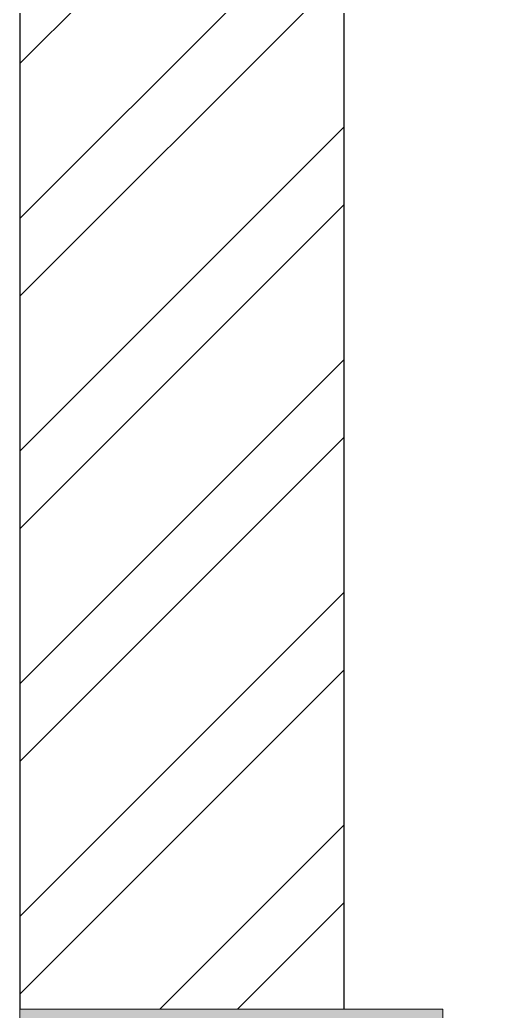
# Model space of a CAD drawing. Header units: feet. Extents: x 2845063 to 2853661, y -5473857 to -5445633.
# Drawn here: x 2845063 to 2845426, y -5454695 to -5453943 of the extents above; entities that cross this region are included whole.
import ezdxf

# ---------------------------------------------------------------- set-up
doc = ezdxf.new("R2010")
doc.units = ezdxf.units.FT
doc.header["$LTSCALE"] = 33
doc.header["$MEASUREMENT"] = 0
for name, color, linetype, lineweight in [('A-COL', 243, 'Continuous', 9), ('column hatch', 5, 'Continuous', 0), ('LENS-DIM', 252, 'Continuous', 5), ('LN-HATCH', 251, 'Continuous', 0)]:
    doc.layers.add(name, color=color, linetype=linetype, lineweight=lineweight)
doc.layers.add('A-WALL', color=1, linetype='Continuous')

# ---------------------------------------------------------------- blocks, each defined once
blk = doc.blocks.new('A$C5049e784')
at = {"layer": 'column hatch'}
h = blk.add_hatch(color=8, dxfattribs=at)
h.dxf.hatch_style = 1
h.paths.add_polyline_path([(-4744.662434860132, -5821.568230353296), (-4849.662434860133, -5821.568230353296), (-5080.541179140098, -5821.55305683706), (-5080.579099997878, -6398.55312006548), (-4744.662434860132, -6398.568230353296), (-4744.662434860132, -6112.568230353296)])
h.paths.add_polyline_path([(-5080.210143737495, -784.5507783675566), (-5080.246947317384, -1344.550447345711), (-4809.662434860133, -1344.568230353296), (-4724.662434860133, -1344.568230353296), (-4724.662434860133, -784.5682303532957), (-4814.662434860133, -784.5682303532957)])
h.paths.add_polyline_path([(-4814.662434860133, 3660.431769646705), (-4734.662434860132, 3660.431769646705), (-4734.662434860132, 4220.431769646704), (-4839.662434860133, 4220.431769646704), (-5079.881211658008, 4220.447556996718), (-5079.918015151285, 3660.449202433229)])
h.paths.add_polyline_path([(-5080.946534873918, 8597.87458836101), (-4839.946534873917, 8599.222628249787), (-4759.946534873917, 8599.222628249787), (-4759.946534873917, 9149.222628249787), (-4834.946534873918, 9149.222628249787), (-5080.946534873918, 9149.222628249787)])
at = {"layer": 'LN-HATCH'}
h = blk.add_hatch(dxfattribs=at)
h.set_pattern_fill('ANSI32', color=256, scale=333, angle=180)
h.set_pattern_definition([(225, (-7166785.009061094, 5286079.143391727), (88.29995930067012, -88.29995930067015), []), (225, (-7166843.875700529, 5286079.143391727), (88.29995930067012, -88.29995930067015), [])])
h.paths.add_polyline_path([(-4839.834667843767, 8599.223253980277), (-5079.767780202441, 8597.881181756966), (-5079.881211658008, 4220.447556996718), (-4839.662434860133, 4220.431769646704)])
h.paths.add_polyline_path([(-5079.918015151285, 3660.449202433229), (-5080.210143737495, -784.5507783675566), (-4814.662434860133, -784.5682303532957), (-4814.662434860133, 3660.431769646705)])
h.paths.add_polyline_path([(-5080.246947317384, -1344.550447345711), (-5080.541179140098, -5821.55305683706), (-4849.662434860133, -5821.568230353296), (-4809.662434860133, -1344.568230353296)])
h.paths.add_polyline_path([(-5080.662434860133, -7666.568230353296), (-4850.662434860133, -7666.568230353296), (-4850.662434860133, -6398.563462235034), (-5080.579099997878, -6398.55312006548)])
h.paths.add_polyline_path([(-4465.662434860132, -6112.568230353296), (-4744.662434860132, -6112.568230353296), (-4744.662434860132, -6398.568230353296), (-4465.662434860132, -6398.568230353296)])
h.paths.add_polyline_path([(641.4772786162792, 11254.10376429464), (516.4772786144167, 11254.10376429464), (516.4772786144167, 9225.431769646704), (436.4772786144166, 9225.431769646704), (436.4772786144166, 8975.431769646704), (501.4772786144167, 8975.431769646704), (501.4772786144167, 4214.431769646703), (436.4772786144166, 4214.431769646703), (436.4772786144166, 3964.431769646704), (506.4772786144167, 3964.431769646704), (506.4772786144167, -890.5682303532957), (451.4772786144167, -890.5682303532957), (451.4772786144167, -1130.568230353296), (511.4772786144166, -1130.568230353296), (511.4772786144166, -6101.568230353296), (451.4772786144167, -6101.568230353296), (451.4772786144167, -6351.568230353296), (597.4303277498111, -6351.568230353296), (691.4772786144167, -6351.568230353296), (691.4772786144167, -6101.568230353296), (641.4772786144167, -6101.568230353296)])
h.paths.add_polyline_path([(-4856.662434860133, 17980.4317696467), (-2268.522721385583, 17980.4317696467), (-2268.522721385583, 17860.4317696467), (-2148.522721385583, 17860.4317696467), (-2148.522721385583, 17980.4317696467), (506.4772786144167, 17980.4317696467), (506.4772786144167, 11254.10376429464), (641.477278615348, 11254.10376429464), (641.4772786144167, 18210.4317696467), (-5080.768199215643, 18210.4317696467), (-5080.946534873918, 9149.222628249787), (-4834.946534873918, 9149.222628249787), (-4834.662434860132, 16257.4317696467), (-2371.662434860132, 16257.4317696467), (-2371.662434860132, 16489.4317696467), (-4856.662434860133, 16489.4317696467)])
at = {"layer": 'A-COL'}
blk.add_lwpolyline([(-4834.946534873918, 9149.222628249787), (-5080.946534873918, 9149.222628249787), (-5080.946534873918, 8597.87458836101), (-4839.946534873917, 8599.222628249787), (-4759.946534873917, 8599.222628249787), (-4759.946534873917, 9149.222628249787)], close=True, dxfattribs=at)
at = {"layer": 'A-WALL'}
for points in [[(-5080.662434860133, 18210.4317696467), (-5080.662434860133, 12502.4317696467), (-5080.946534873918, 9149.222628249787)], [(-4834.662434860132, 9149.222628249787), (-4834.662434860132, 12502.4317696467), (-4834.662434860132, 16257.4317696467)], [(-5080.768199215643, 11254.10376429464), (-5080.946534873918, 9149.222628249787)], [(-4834.662434860132, 9149.222628249787), (-4834.662434860132, 11254.10376429464)]]:
    blk.add_lwpolyline(points, dxfattribs=at)

msp = doc.modelspace()

# ---------------------------------------------------------------- block references
at = {"layer": 'LENS-DIM', "color": 2}
msp.add_blockref('A$C5049e784', (2850143.950480166, -5463843.102005764), dxfattribs=at)

doc.saveas('drawing.dxf')
